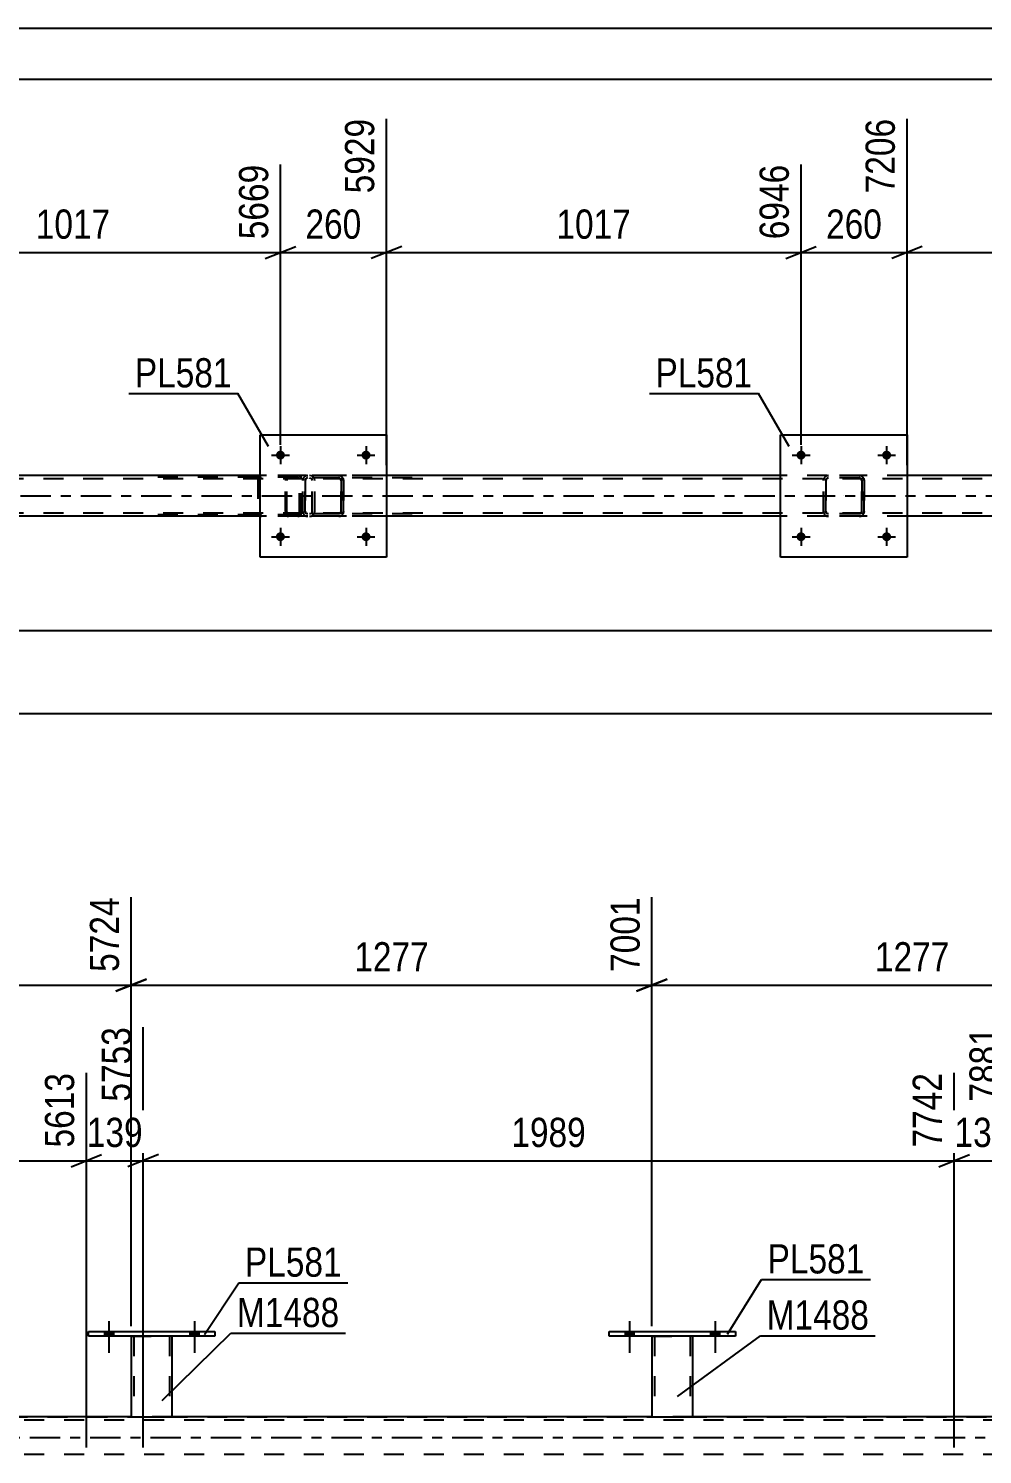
# Model space of a CAD drawing. Header units: millimetres. Extents: x 0 to 841, y 0 to 594.
# Drawn here: x 293.8 to 387.4, y 454.2 to 594 of the extents above; entities that cross this region are included whole.
import ezdxf

# ---------------------------------------------------------------- set-up
doc = ezdxf.new("R2010")
doc.units = ezdxf.units.MM
doc.linetypes.add('DXK_LINE_DOT2', pattern=[3.9198, 1.9599, -1.9599])
doc.linetypes.add('DXK_LINE_DOT3', pattern=[5.9187, 2.979, -0.9799, 0.9799, -0.9799])
doc.styles.add('Arial Narrow', font='ARIALN.TTF', dxfattribs={"height": 0.2})

# ---------------------------------------------------------------- blocks, each defined once
blk = doc.blocks.new('Unknown-814521909-1135')
at = {"color": 5, "linetype": 'Continuous'}
for p, q in [((841, 594), (0, 594)), ((836, 589), (5, 589))]:
    blk.add_line(p, q, dxfattribs=at)
blk = doc.blocks.new('Part-814521909-5062 - 4986')
at = {"color": 7, "linetype": 'DXK_LINE_DOT2'}
for p, q in [((371.75, 549.69), (371.78, 549.87)), ((371.78, 549.87), (371.75, 549.69)), ((371.75, 546.65), (371.75, 549.69)), ((371.75, 549.69), (371.75, 549.69)), ((371.75, 546.65), (371.75, 549.69)), ((371.99, 549.69), (372.01, 549.78)), ((372.01, 549.78), (371.99, 549.69)), ((371.99, 546.65), (371.99, 549.69)), ((371.99, 549.69), (371.99, 549.69)), ((371.99, 549.69), (371.99, 546.65)), ((372.01, 549.78), (372.06, 549.86)), ((372.06, 549.86), (372.01, 549.78)), ((372.04, 550.13), (372.23, 550.17)), ((372.23, 550.17), (372.04, 550.13)), ((372.06, 549.86), (372.14, 549.91)), ((372.23, 549.93), (372.14, 549.91)), ((375.27, 550.17), (372.23, 550.17)), ((375.27, 549.93), (372.23, 549.93)), ((375.27, 550.17), (375.45, 550.13)), ((375.45, 550.13), (375.27, 550.17)), ((375.36, 549.91), (375.27, 549.93)), ((375.44, 549.86), (375.36, 549.91)), ((375.44, 549.86), (375.49, 549.78)), ((375.49, 549.78), (375.44, 549.86)), ((375.49, 549.78), (375.51, 549.69)), ((375.51, 549.69), (375.49, 549.78)), ((375.51, 546.65), (375.51, 549.69)), ((375.51, 549.69), (375.51, 549.69)), ((375.51, 549.69), (375.51, 546.65)), ((375.71, 549.87), (375.75, 549.69)), ((375.75, 549.69), (375.71, 549.87)), ((375.75, 546.65), (375.75, 549.69)), ((375.75, 549.69), (375.75, 549.69)), ((375.75, 549.69), (375.75, 546.65)), ((371.75, 546.65), (371.75, 546.65)), ((371.78, 546.46), (371.75, 546.65)), ((371.75, 546.65), (371.78, 546.46)), ((371.99, 546.65), (371.99, 546.65)), ((372.01, 546.55), (371.99, 546.65)), ((371.99, 546.65), (372.01, 546.55)), ((372.06, 546.48), (372.01, 546.55)), ((372.01, 546.55), (372.06, 546.48)), ((372.23, 546.17), (372.04, 546.2)), ((372.04, 546.2), (372.23, 546.17)), ((372.14, 546.42), (372.06, 546.48)), ((372.23, 546.41), (372.14, 546.42)), ((375.27, 546.41), (372.23, 546.41)), ((375.27, 546.17), (372.23, 546.17)), ((375.36, 546.42), (375.27, 546.41)), ((375.45, 546.2), (375.27, 546.17)), ((375.27, 546.17), (375.45, 546.2)), ((375.44, 546.48), (375.36, 546.42)), ((375.49, 546.55), (375.44, 546.48)), ((375.44, 546.48), (375.49, 546.55)), ((375.51, 546.65), (375.49, 546.55)), ((375.49, 546.55), (375.51, 546.65)), ((375.51, 546.65), (375.51, 546.65)), ((375.75, 546.65), (375.71, 546.46)), ((375.71, 546.46), (375.75, 546.65)), ((375.75, 546.65), (375.75, 546.65))]:
    blk.add_line(p, q, dxfattribs=at)
at = {"color": 7, "linetype": 'DXK_LINE_DOT3'}
blk.add_line((373.75, 548.17), (373.75, 548.17), dxfattribs=at)
at = {"color": 7, "linetype": 'DXK_LINE_DOT2'}
for centre, start, end in [((372.23, 549.69), 112.5, 157.5), ((372.23, 549.69), 112.5, 157.5), ((375.27, 549.69), 22.5, 67.5), ((375.27, 549.69), 22.5, 67.5), ((372.23, 546.65), 202.5, 247.5), ((372.23, 546.65), 202.5, 247.5), ((375.27, 546.65), 292.5, 337.5), ((375.27, 546.65), 292.5, 337.5)]:
    blk.add_arc(centre, 0.48, start, end, dxfattribs=at)
blk = doc.blocks.new('Bolt-814521909-5144 - 4986')
at = {"linetype": 'Continuous'}
for points in [[(369.99, 552.17, -1), (369.11, 552.17, -1)], [(378.39, 552.17, -1), (377.51, 552.17, -1)]]:
    blk.add_hatch(color=1, dxfattribs=at).paths.add_polyline_path(points)
at = {"color": 1, "linetype": 'Continuous'}
for p, q in [((369.55, 553.05), (369.55, 551.29)), ((377.95, 553.05), (377.95, 551.29)), ((368.67, 552.17), (370.43, 552.17)), ((377.07, 552.17), (378.83, 552.17))]:
    blk.add_line(p, q, dxfattribs=at)
blk = doc.blocks.new('Part-814521909-5015 - 4986')
at = {"color": 7, "linetype": 'DXK_LINE_DOT2'}
for p, q in [((755.79, 549.85), (91.73, 549.85)), ((328.87, 550.17), (316.47, 550.17)), ((379.95, 550.17), (367.55, 550.17)), ((755.79, 546.49), (91.73, 546.49)), ((328.87, 546.17), (316.47, 546.17)), ((379.95, 546.17), (367.55, 546.17))]:
    blk.add_line(p, q, dxfattribs=at)
at = {"color": 2, "linetype": 'Continuous'}
for p, q in [((316.47, 550.17), (277.79, 550.17)), ((367.55, 550.17), (328.87, 550.17)), ((418.63, 550.17), (379.95, 550.17)), ((316.47, 546.17), (277.79, 546.17)), ((367.55, 546.17), (328.87, 546.17)), ((418.63, 546.17), (379.95, 546.17))]:
    blk.add_line(p, q, dxfattribs=at)
at = {"color": 7, "linetype": 'DXK_LINE_DOT3'}
blk.add_line((91.73, 548.17), (755.79, 548.17), dxfattribs=at)
blk = doc.blocks.new('Part-814521909-5060 - 4986')
at = {"color": 7, "linetype": 'DXK_LINE_DOT2'}
for p, q in [((319, 549.87), (318.97, 549.69)), ((318.97, 546.65), (318.97, 549.69)), ((319.05, 550.03), (319, 549.87)), ((319.14, 550.13), (319.05, 550.03)), ((319.11, 549.69), (319.12, 549.78)), ((319.11, 546.65), (319.11, 549.69)), ((319.12, 549.78), (319.15, 549.86)), ((319.25, 550.17), (319.14, 550.13)), ((319.15, 549.86), (319.19, 549.91)), ((319.19, 549.91), (319.25, 549.93)), ((331.4, 550.17), (319.25, 550.17)), ((331.4, 549.93), (319.25, 549.93)), ((320.52, 549.93), (320.52, 550.17)), ((321.53, 550.13), (321.34, 550.17)), ((321.34, 549.93), (321.43, 549.91)), ((321.43, 549.91), (321.51, 549.86)), ((321.51, 549.86), (321.57, 549.78)), ((321.57, 549.78), (321.59, 549.69)), ((321.59, 546.65), (321.59, 549.69)), ((321.84, 549.69), (321.8, 549.87)), ((321.84, 546.65), (321.84, 549.69)), ((318.97, 546.65), (319, 546.46)), ((319, 546.46), (319.05, 546.31)), ((319.05, 546.31), (319.14, 546.2)), ((319.12, 546.55), (319.11, 546.65)), ((319.15, 546.48), (319.12, 546.55)), ((319.14, 546.2), (319.25, 546.17)), ((319.19, 546.42), (319.15, 546.48)), ((319.25, 546.41), (319.19, 546.42)), ((331.4, 546.41), (319.25, 546.41)), ((331.4, 546.17), (319.25, 546.17)), ((320.52, 546.17), (320.52, 546.41)), ((321.43, 546.42), (321.34, 546.41)), ((321.34, 546.17), (321.53, 546.2)), ((321.51, 546.48), (321.43, 546.42)), ((321.57, 546.55), (321.51, 546.48)), ((321.59, 546.65), (321.57, 546.55)), ((321.8, 546.46), (321.84, 546.65))]:
    blk.add_line(p, q, dxfattribs=at)
for centre, start, end in [((321.35, 549.67), 23.8494, 68.8059), ((321.35, 546.66), 291.1941, 336.1506)]:
    blk.add_arc(centre, 0.492, start, end, dxfattribs=at)
blk = doc.blocks.new('Part-814521909-5100 - 4986')
at = {"color": 7, "linetype": 'DXK_LINE_DOT2'}
for p, q in [((320.18, 550.17), (304.85, 550.17)), ((320.18, 550.01), (304.85, 550.01)), ((316.29, 549.97), (316.26, 549.85)), ((316.26, 549.85), (316.26, 546.49)), ((316.44, 549.85), (316.45, 549.91)), ((316.44, 549.85), (316.44, 546.49)), ((316.45, 549.91), (316.48, 549.96)), ((316.61, 550.17), (316.48, 550.14)), ((316.48, 549.96), (316.54, 549.99)), ((316.54, 549.99), (316.61, 550.01)), ((320.31, 550.14), (320.18, 550.17)), ((320.18, 550.01), (320.25, 549.99)), ((320.25, 549.99), (320.3, 549.96)), ((320.3, 549.96), (320.34, 549.91)), ((320.34, 549.91), (320.35, 549.85)), ((320.35, 546.49), (320.35, 549.85)), ((320.52, 549.85), (320.5, 549.97)), ((320.52, 546.49), (320.52, 549.85)), ((320.18, 546.33), (304.85, 546.33)), ((320.18, 546.17), (304.85, 546.17)), ((316.26, 546.49), (316.29, 546.36)), ((316.45, 546.43), (316.44, 546.49)), ((316.48, 546.37), (316.45, 546.43)), ((316.54, 546.34), (316.48, 546.37)), ((316.48, 546.19), (316.61, 546.17)), ((316.61, 546.33), (316.54, 546.34)), ((320.25, 546.34), (320.18, 546.33)), ((320.18, 546.17), (320.31, 546.19)), ((320.3, 546.37), (320.25, 546.34)), ((320.34, 546.43), (320.3, 546.37)), ((320.35, 546.49), (320.34, 546.43)), ((320.5, 546.36), (320.52, 546.49))]:
    blk.add_line(p, q, dxfattribs=at)
for centre, start, end in [((316.59, 549.83), 110.7583, 155.6801), ((320.19, 549.83), 24.3199, 69.2417), ((316.59, 546.5), 204.3199, 249.2417), ((320.19, 546.5), 290.7583, 335.6801)]:
    blk.add_arc(centre, 0.331, start, end, dxfattribs=at)
blk = doc.blocks.new('Part-814521909-5143 - 4986')
at = {"color": 2, "linetype": 'Continuous'}
for p, q in [((316.47, 542.17), (316.47, 554.17)), ((316.47, 554.17), (328.87, 554.17)), ((328.87, 554.17), (328.87, 542.17)), ((328.87, 542.17), (316.47, 542.17))]:
    blk.add_line(p, q, dxfattribs=at)
blk = doc.blocks.new('Bolt-814521909-5145 - 4986')
at = {"linetype": 'Continuous'}
for points in [[(369.99, 544.17, -1), (369.11, 544.17, -1)], [(378.39, 544.17, -1), (377.51, 544.17, -1)]]:
    blk.add_hatch(color=1, dxfattribs=at).paths.add_polyline_path(points)
at = {"color": 1, "linetype": 'Continuous'}
for p, q in [((368.67, 544.17), (370.43, 544.17)), ((369.55, 545.05), (369.55, 543.29)), ((377.07, 544.17), (378.83, 544.17)), ((377.95, 545.05), (377.95, 543.29))]:
    blk.add_line(p, q, dxfattribs=at)
blk = doc.blocks.new('Part-814521909-5189 - 4986')
at = {"color": 2, "linetype": 'Continuous'}
for p, q in [((367.55, 542.17), (367.55, 554.17)), ((367.55, 554.17), (379.95, 554.17)), ((379.95, 554.17), (379.95, 542.17)), ((379.95, 542.17), (367.55, 542.17))]:
    blk.add_line(p, q, dxfattribs=at)
blk = doc.blocks.new('Part-814521909-5190 - 4986')
at = {"color": 7, "linetype": 'DXK_LINE_DOT2'}
for p, q in [((320.67, 549.69), (320.7, 549.87)), ((320.7, 549.87), (320.67, 549.69)), ((320.67, 546.65), (320.67, 549.69)), ((320.67, 549.69), (320.67, 549.69)), ((320.67, 546.65), (320.67, 549.69)), ((320.91, 549.69), (320.93, 549.78)), ((320.93, 549.78), (320.91, 549.69)), ((320.91, 546.65), (320.91, 549.69)), ((320.91, 549.69), (320.91, 549.69)), ((320.91, 549.69), (320.91, 546.65)), ((320.93, 549.78), (320.98, 549.86)), ((320.98, 549.86), (320.93, 549.78)), ((320.96, 550.13), (321.15, 550.17)), ((321.15, 550.17), (320.96, 550.13)), ((320.98, 549.86), (321.06, 549.91)), ((321.15, 549.93), (321.06, 549.91)), ((324.19, 550.17), (321.15, 550.17)), ((324.19, 549.93), (321.15, 549.93)), ((324.19, 550.17), (324.37, 550.13)), ((324.37, 550.13), (324.19, 550.17)), ((324.28, 549.91), (324.19, 549.93)), ((324.36, 549.86), (324.28, 549.91)), ((324.36, 549.86), (324.41, 549.78)), ((324.41, 549.78), (324.36, 549.86)), ((324.41, 549.78), (324.43, 549.69)), ((324.43, 549.69), (324.41, 549.78)), ((324.43, 546.65), (324.43, 549.69)), ((324.43, 549.69), (324.43, 549.69)), ((324.43, 549.69), (324.43, 546.65)), ((324.63, 549.87), (324.67, 549.69)), ((324.67, 549.69), (324.63, 549.87)), ((324.67, 546.65), (324.67, 549.69)), ((324.67, 549.69), (324.67, 549.69)), ((324.67, 549.69), (324.67, 546.65)), ((320.67, 546.65), (320.67, 546.65)), ((320.7, 546.46), (320.67, 546.65)), ((320.67, 546.65), (320.7, 546.46)), ((320.91, 546.65), (320.91, 546.65)), ((320.93, 546.55), (320.91, 546.65)), ((320.91, 546.65), (320.93, 546.55)), ((320.98, 546.48), (320.93, 546.55)), ((320.93, 546.55), (320.98, 546.48)), ((321.15, 546.17), (320.96, 546.2)), ((320.96, 546.2), (321.15, 546.17)), ((321.06, 546.42), (320.98, 546.48)), ((321.15, 546.41), (321.06, 546.42)), ((324.19, 546.41), (321.15, 546.41)), ((324.19, 546.17), (321.15, 546.17)), ((324.28, 546.42), (324.19, 546.41)), ((324.37, 546.2), (324.19, 546.17)), ((324.19, 546.17), (324.37, 546.2)), ((324.36, 546.48), (324.28, 546.42)), ((324.41, 546.55), (324.36, 546.48)), ((324.36, 546.48), (324.41, 546.55)), ((324.43, 546.65), (324.41, 546.55)), ((324.41, 546.55), (324.43, 546.65)), ((324.43, 546.65), (324.43, 546.65)), ((324.67, 546.65), (324.63, 546.46)), ((324.63, 546.46), (324.67, 546.65)), ((324.67, 546.65), (324.67, 546.65))]:
    blk.add_line(p, q, dxfattribs=at)
at = {"color": 7, "linetype": 'DXK_LINE_DOT3'}
blk.add_line((322.67, 548.17), (322.67, 548.17), dxfattribs=at)
at = {"color": 7, "linetype": 'DXK_LINE_DOT2'}
for centre, start, end in [((321.15, 549.69), 112.5, 157.5), ((321.15, 549.69), 112.5, 157.5), ((324.19, 549.69), 22.5, 67.5), ((324.19, 549.69), 22.5, 67.5), ((321.15, 546.65), 202.5, 247.5), ((321.15, 546.65), 202.5, 247.5), ((324.19, 546.65), 292.5, 337.5), ((324.19, 546.65), 292.5, 337.5)]:
    blk.add_arc(centre, 0.48, start, end, dxfattribs=at)
blk = doc.blocks.new('Bolt-814521909-5214 - 4986')
at = {"linetype": 'Continuous'}
for points in [[(318.91, 552.17, -1), (318.03, 552.17, -1)], [(327.31, 552.17, -1), (326.43, 552.17, -1)]]:
    blk.add_hatch(color=1, dxfattribs=at).paths.add_polyline_path(points)
at = {"color": 1, "linetype": 'Continuous'}
for p, q in [((318.47, 553.05), (318.47, 551.29)), ((326.87, 553.05), (326.87, 551.29)), ((317.59, 552.17), (319.35, 552.17)), ((325.99, 552.17), (327.75, 552.17))]:
    blk.add_line(p, q, dxfattribs=at)
blk = doc.blocks.new('Bolt-814521909-5215 - 4986')
at = {"linetype": 'Continuous'}
for points in [[(318.91, 544.17, -1), (318.03, 544.17, -1)], [(327.31, 544.17, -1), (326.43, 544.17, -1)]]:
    blk.add_hatch(color=1, dxfattribs=at).paths.add_polyline_path(points)
at = {"color": 1, "linetype": 'Continuous'}
for p, q in [((317.59, 544.17), (319.35, 544.17)), ((318.47, 545.05), (318.47, 543.29)), ((325.99, 544.17), (327.75, 544.17)), ((326.87, 545.05), (326.87, 543.29))]:
    blk.add_line(p, q, dxfattribs=at)
blk = doc.blocks.new('Part-814521909-3384 - 3269')
at = {"color": 2, "linetype": 'Continuous'}
for p, q in [((303.84, 465.77), (303.84, 457.86)), ((307.84, 457.86), (307.84, 465.77)), ((303.84, 457.86), (307.84, 457.86))]:
    blk.add_line(p, q, dxfattribs=at)
at = {"color": 7, "linetype": 'DXK_LINE_DOT2'}
for p, q in [((303.84, 465.77), (307.84, 465.77)), ((303.84, 465.77), (303.84, 465.77)), ((303.84, 465.77), (303.84, 465.77)), ((304.08, 465.77), (304.08, 457.86)), ((307.6, 465.77), (307.6, 457.86)), ((307.84, 465.77), (307.84, 465.77)), ((307.84, 465.77), (307.84, 465.77)), ((307.54, 457.86), (307.58, 457.86)), ((307.54, 457.86), (307.58, 457.86)), ((307.58, 457.86), (307.6, 457.86)), ((307.58, 457.86), (307.6, 457.86))]:
    blk.add_line(p, q, dxfattribs=at)
blk = doc.blocks.new('Bolt-814521909-3280 - 3269')
at = {"linetype": 'Continuous'}
for points in [[(301.2, 465.77), (302.08, 465.77), (302.08, 466.25), (301.2, 466.25)], [(309.6, 465.77), (310.48, 465.77), (310.48, 466.25), (309.6, 466.25)]]:
    blk.add_hatch(color=1, dxfattribs=at).paths.add_polyline_path(points)
at = {"color": 1, "linetype": 'Continuous'}
for p, q in [((301.64, 467.25), (301.64, 464.13)), ((310.04, 467.25), (310.04, 464.13)), ((301.2, 466.25), (301.2, 465.77)), ((302.08, 466.25), (302.08, 465.77)), ((309.6, 466.25), (309.6, 465.77)), ((310.48, 466.25), (310.48, 465.77))]:
    blk.add_line(p, q, dxfattribs=at)
blk = doc.blocks.new('Bolt-814521909-3281 - 3269')
at = {"linetype": 'Continuous'}
for points in [[(301.2, 465.77), (302.08, 465.77), (302.08, 466.25), (301.2, 466.25)], [(309.6, 465.77), (310.48, 465.77), (310.48, 466.25), (309.6, 466.25)]]:
    blk.add_hatch(color=1, dxfattribs=at).paths.add_polyline_path(points)
at = {"color": 1, "linetype": 'Continuous'}
for p, q in [((301.64, 467.25), (301.64, 464.13)), ((310.04, 467.25), (310.04, 464.13)), ((301.2, 466.25), (301.2, 465.77)), ((302.08, 466.25), (302.08, 465.77)), ((309.6, 466.25), (309.6, 465.77)), ((310.48, 466.25), (310.48, 465.77))]:
    blk.add_line(p, q, dxfattribs=at)
blk = doc.blocks.new('Bolt-814521909-3298 - 3269')
at = {"linetype": 'Continuous'}
for points in [[(352.28, 465.77), (353.16, 465.77), (353.16, 466.25), (352.28, 466.25)], [(360.68, 465.77), (361.56, 465.77), (361.56, 466.25), (360.68, 466.25)]]:
    blk.add_hatch(color=1, dxfattribs=at).paths.add_polyline_path(points)
at = {"color": 1, "linetype": 'Continuous'}
for p, q in [((352.72, 467.25), (352.72, 464.13)), ((361.12, 467.25), (361.12, 464.13)), ((352.28, 466.25), (352.28, 465.77)), ((353.16, 466.25), (353.16, 465.77)), ((360.68, 466.25), (360.68, 465.77)), ((361.56, 466.25), (361.56, 465.77))]:
    blk.add_line(p, q, dxfattribs=at)
blk = doc.blocks.new('Bolt-814521909-3299 - 3269')
at = {"linetype": 'Continuous'}
for points in [[(352.28, 465.77), (353.16, 465.77), (353.16, 466.25), (352.28, 466.25)], [(360.68, 465.77), (361.56, 465.77), (361.56, 466.25), (360.68, 466.25)]]:
    blk.add_hatch(color=1, dxfattribs=at).paths.add_polyline_path(points)
at = {"color": 1, "linetype": 'Continuous'}
for p, q in [((352.72, 467.25), (352.72, 464.13)), ((361.12, 467.25), (361.12, 464.13)), ((352.28, 466.25), (352.28, 465.77)), ((353.16, 466.25), (353.16, 465.77)), ((360.68, 466.25), (360.68, 465.77)), ((361.56, 466.25), (361.56, 465.77))]:
    blk.add_line(p, q, dxfattribs=at)
blk = doc.blocks.new('Part-814521909-3379 - 3269')
at = {"color": 2, "linetype": 'Continuous'}
for p, q in [((299.64, 466.25), (312.04, 466.25)), ((299.64, 465.77), (299.64, 466.25)), ((312.04, 465.77), (299.64, 465.77)), ((312.04, 466.25), (312.04, 465.77))]:
    blk.add_line(p, q, dxfattribs=at)
blk = doc.blocks.new('Part-814521909-3469 - 3269')
at = {"color": 2, "linetype": 'Continuous'}
for p, q in [((350.72, 466.25), (363.12, 466.25)), ((350.72, 465.77), (350.72, 466.25)), ((363.12, 465.77), (350.72, 465.77)), ((363.12, 466.25), (363.12, 465.77))]:
    blk.add_line(p, q, dxfattribs=at)
blk = doc.blocks.new('Part-814521909-3474 - 3269')
at = {"color": 2, "linetype": 'Continuous'}
for p, q in [((354.92, 465.77), (354.92, 457.86)), ((358.92, 457.86), (358.92, 465.77)), ((354.92, 457.86), (358.92, 457.86))]:
    blk.add_line(p, q, dxfattribs=at)
at = {"color": 7, "linetype": 'DXK_LINE_DOT2'}
for p, q in [((354.92, 465.77), (358.92, 465.77)), ((354.92, 465.77), (354.92, 465.77)), ((354.92, 465.77), (354.92, 465.77)), ((355.16, 465.77), (355.16, 457.86)), ((358.68, 465.77), (358.68, 457.86)), ((358.92, 465.77), (358.92, 465.77)), ((358.92, 465.77), (358.92, 465.77)), ((358.62, 457.86), (358.66, 457.86)), ((358.62, 457.86), (358.66, 457.86)), ((358.66, 457.86), (358.68, 457.86)), ((358.66, 457.86), (358.68, 457.86))]:
    blk.add_line(p, q, dxfattribs=at)
blk = doc.blocks.new('Part-814521909-3675 - 3269')
at = {"color": 7, "linetype": 'DXK_LINE_DOT2'}
for p, q in [((781.36, 457.54), (74.89, 457.54)), ((150.59, 457.86), (781.36, 457.86)), ((307.84, 457.86), (303.84, 457.86)), ((358.92, 457.86), (354.92, 457.86)), ((781.36, 454.18), (74.89, 454.18))]:
    blk.add_line(p, q, dxfattribs=at)
at = {"color": 2, "linetype": 'Continuous'}
for p, q in [((303.84, 457.86), (256.76, 457.86)), ((354.92, 457.86), (307.84, 457.86)), ((406, 457.86), (358.92, 457.86))]:
    blk.add_line(p, q, dxfattribs=at)
at = {"color": 7, "linetype": 'DXK_LINE_DOT3'}
blk.add_line((74.89, 455.86), (781.36, 455.86), dxfattribs=at)
blk = doc.blocks.new('StraightDimension-814521909-5855 - 4986')
at = {"color": 7, "linetype": 'Continuous'}
blk.add_line((91.09, 526.82), (798.35, 526.82), dxfattribs=at)
blk = doc.blocks.new('StraightDimension-814521909-5287 - 4986')
at = {"color": 7, "linetype": 'Continuous'}
blk.add_line((91.73, 534.97), (797.71, 534.97), dxfattribs=at)
blk = doc.blocks.new('StraightDimension-814521909-5447 - 4986')
at = {"color": 7, "linetype": 'Continuous'}
for p, q in [((277.79, 551.17), (277.79, 585.16)), ((318.47, 553.17), (318.47, 580.66)), ((279.29, 572.64), (276.29, 571.44)), ((277.79, 572.04), (318.47, 572.04)), ((316.97, 571.44), (319.97, 572.64))]:
    blk.add_line(p, q, dxfattribs=at)
at = {"color": 0}
blk.add_wipeout([(302.38, 572.79), (302.38, 576.99), (293.87, 576.99), (293.87, 572.79)], dxfattribs=at)
at = {"color": 3, "style": 'Arial Narrow'}
blk.add_text('1017', height=2.863, dxfattribs=at).set_placement((294.47, 573.39))
at = {"color": 0, "linetype": 'Continuous'}
blk.add_wipeout([(317.87, 581.26), (313.67, 581.26), (313.67, 572.74), (317.87, 572.74)], dxfattribs=at)
at = {"color": 3, "linetype": 'Continuous', "style": 'Arial Narrow'}
blk.add_text('5669', height=2.863, rotation=90.0002, dxfattribs=at).set_placement((317.27, 573.34))
blk = doc.blocks.new('StraightDimension-814521909-5467 - 4986')
at = {"color": 7, "linetype": 'Continuous'}
for p, q in [((328.87, 551.17), (328.87, 585.16)), ((318.47, 553.17), (318.47, 580.66)), ((316.97, 571.44), (319.97, 572.64)), ((318.47, 572.04), (328.87, 572.04)), ((330.37, 572.64), (327.37, 571.44))]:
    blk.add_line(p, q, dxfattribs=at)
at = {"color": 0}
blk.add_wipeout([(327.01, 572.79), (327.01, 576.99), (320.33, 576.99), (320.33, 572.79)], dxfattribs=at)
at = {"color": 3, "style": 'Arial Narrow'}
blk.add_text('260', height=2.863, dxfattribs=at).set_placement((320.93, 573.39))
at = {"color": 0, "linetype": 'Continuous'}
blk.add_wipeout([(328.27, 585.76), (324.07, 585.76), (324.07, 577.24), (328.27, 577.24)], dxfattribs=at)
at = {"color": 3, "linetype": 'Continuous', "style": 'Arial Narrow'}
blk.add_text('5929', height=2.863, rotation=90.0002, dxfattribs=at).set_placement((327.67, 577.84))
blk = doc.blocks.new('StraightDimension-814521909-5487 - 4986')
at = {"color": 7, "linetype": 'Continuous'}
for p, q in [((328.87, 551.17), (328.87, 585.16)), ((369.55, 553.17), (369.55, 580.66)), ((330.37, 572.64), (327.37, 571.44)), ((328.87, 572.04), (369.55, 572.04)), ((368.05, 571.44), (371.05, 572.64))]:
    blk.add_line(p, q, dxfattribs=at)
at = {"color": 0}
blk.add_wipeout([(353.46, 572.79), (353.46, 576.99), (344.95, 576.99), (344.95, 572.79)], dxfattribs=at)
at = {"color": 3, "style": 'Arial Narrow'}
blk.add_text('1017', height=2.863, dxfattribs=at).set_placement((345.55, 573.39))
at = {"color": 0, "linetype": 'Continuous'}
blk.add_wipeout([(368.95, 581.26), (364.75, 581.26), (364.75, 572.74), (368.95, 572.74)], dxfattribs=at)
at = {"color": 3, "linetype": 'Continuous', "style": 'Arial Narrow'}
blk.add_text('6946', height=2.863, rotation=90.0002, dxfattribs=at).set_placement((368.35, 573.34))
blk = doc.blocks.new('StraightDimension-814521909-5507 - 4986')
at = {"color": 7, "linetype": 'Continuous'}
for p, q in [((379.95, 551.17), (379.95, 585.16)), ((369.55, 553.17), (369.55, 580.66)), ((368.05, 571.44), (371.05, 572.64)), ((369.55, 572.04), (379.95, 572.04)), ((381.45, 572.64), (378.45, 571.44))]:
    blk.add_line(p, q, dxfattribs=at)
at = {"color": 0}
blk.add_wipeout([(378.09, 572.79), (378.09, 576.99), (371.41, 576.99), (371.41, 572.79)], dxfattribs=at)
at = {"color": 3, "style": 'Arial Narrow'}
blk.add_text('260', height=2.863, dxfattribs=at).set_placement((372.01, 573.39))
at = {"color": 0, "linetype": 'Continuous'}
blk.add_wipeout([(379.35, 585.76), (375.15, 585.76), (375.15, 577.24), (379.35, 577.24)], dxfattribs=at)
at = {"color": 3, "linetype": 'Continuous', "style": 'Arial Narrow'}
blk.add_text('7206', height=2.863, rotation=90.0002, dxfattribs=at).set_placement((378.75, 577.84))
blk = doc.blocks.new('StraightDimension-814521909-5527 - 4986')
at = {"color": 7, "linetype": 'Continuous'}
for p, q in [((379.95, 551.17), (379.95, 585.16)), ((420.63, 553.17), (420.63, 580.66)), ((381.45, 572.64), (378.45, 571.44)), ((379.95, 572.04), (420.63, 572.04)), ((419.13, 571.44), (422.13, 572.64))]:
    blk.add_line(p, q, dxfattribs=at)
at = {"color": 0}
blk.add_wipeout([(404.55, 572.79), (404.55, 576.99), (396.03, 576.99), (396.03, 572.79)], dxfattribs=at)
at = {"color": 3, "style": 'Arial Narrow'}
blk.add_text('1017', height=2.863, dxfattribs=at).set_placement((396.63, 573.39))
at = {"color": 0, "linetype": 'Continuous'}
blk.add_wipeout([(420.03, 581.26), (415.83, 581.26), (415.83, 572.74), (420.03, 572.74)], dxfattribs=at)
at = {"color": 3, "linetype": 'Continuous', "style": 'Arial Narrow'}
blk.add_text('8223', height=2.863, rotation=90.0002, dxfattribs=at).set_placement((419.43, 573.34))
blk = doc.blocks.new('StraightDimension-814521909-4773 - 3269')
at = {"color": 7, "linetype": 'Continuous'}
for p, q in [((305.01, 454.86), (305.01, 496.09)), ((384.57, 454.86), (384.57, 491.59)), ((306.51, 483.58), (303.51, 482.38)), ((305.01, 482.98), (384.57, 482.98)), ((383.07, 482.38), (386.07, 483.58))]:
    blk.add_line(p, q, dxfattribs=at)
at = {"color": 0}
blk.add_wipeout([(349.04, 483.73), (349.04, 487.93), (340.53, 487.93), (340.53, 483.73)], dxfattribs=at)
at = {"color": 3, "style": 'Arial Narrow'}
blk.add_text('1989', height=2.863, dxfattribs=at).set_placement((341.13, 484.33))
at = {"color": 0, "linetype": 'Continuous'}
blk.add_wipeout([(383.97, 492.19), (379.77, 492.19), (379.77, 483.68), (383.97, 483.68)], dxfattribs=at)
at = {"color": 3, "linetype": 'Continuous', "style": 'Arial Narrow'}
blk.add_text('7742', height=2.863, rotation=90.0002, dxfattribs=at).set_placement((383.37, 484.28))
blk = doc.blocks.new('StraightDimension-814521909-4045 - 3269')
at = {"color": 7, "linetype": 'Continuous'}
for p, q in [((303.84, 466.77), (303.84, 508.81)), ((354.92, 466.77), (354.92, 508.81)), ((305.34, 500.8), (302.34, 499.6)), ((353.42, 499.6), (356.42, 500.8)), ((303.84, 500.2), (354.92, 500.2))]:
    blk.add_line(p, q, dxfattribs=at)
at = {"color": 0}
blk.add_wipeout([(333.63, 500.95), (333.63, 505.15), (325.12, 505.15), (325.12, 500.95)], dxfattribs=at)
at = {"color": 3, "style": 'Arial Narrow'}
blk.add_text('1277', height=2.863, dxfattribs=at).set_placement((325.72, 501.55))
at = {"color": 0, "linetype": 'Continuous'}
blk.add_wipeout([(354.32, 509.41), (350.12, 509.41), (350.12, 500.9), (354.32, 500.9)], dxfattribs=at)
at = {"color": 3, "linetype": 'Continuous', "style": 'Arial Narrow'}
blk.add_text('7001', height=2.863, rotation=90.0002, dxfattribs=at).set_placement((353.72, 501.5))
blk = doc.blocks.new('StraightDimension-814521909-4792 - 3269')
at = {"color": 7, "linetype": 'Continuous'}
for p, q in [((305.01, 454.86), (305.01, 496.09)), ((299.43, 454.86), (299.43, 491.59)), ((297.93, 482.38), (300.93, 483.58)), ((299.43, 482.98), (305.01, 482.98)), ((306.51, 483.58), (303.51, 482.38))]:
    blk.add_line(p, q, dxfattribs=at)
at = {"color": 0}
blk.add_wipeout([(305.56, 483.73), (305.56, 487.93), (298.88, 487.93), (298.88, 483.73)], dxfattribs=at)
at = {"color": 3, "style": 'Arial Narrow'}
blk.add_text('139', height=2.863, dxfattribs=at).set_placement((299.48, 484.33))
at = {"color": 0, "linetype": 'Continuous'}
blk.add_wipeout([(304.41, 496.69), (300.21, 496.69), (300.21, 488.18), (304.41, 488.18)], dxfattribs=at)
at = {"color": 3, "linetype": 'Continuous', "style": 'Arial Narrow'}
blk.add_text('5753', height=2.863, rotation=90.0002, dxfattribs=at).set_placement((303.81, 488.78))
blk = doc.blocks.new('StraightDimension-814521909-4035 - 3269')
at = {"color": 7, "linetype": 'Continuous'}
for p, q in [((252.76, 466.77), (252.76, 508.81)), ((303.84, 466.77), (303.84, 508.81)), ((254.26, 500.8), (251.26, 499.6)), ((302.34, 499.6), (305.34, 500.8)), ((252.76, 500.2), (303.84, 500.2))]:
    blk.add_line(p, q, dxfattribs=at)
at = {"color": 0}
blk.add_wipeout([(282.55, 500.95), (282.55, 505.15), (274.04, 505.15), (274.04, 500.95)], dxfattribs=at)
at = {"color": 3, "style": 'Arial Narrow'}
blk.add_text('1277', height=2.863, dxfattribs=at).set_placement((274.64, 501.55))
at = {"color": 0, "linetype": 'Continuous'}
blk.add_wipeout([(303.24, 509.41), (299.04, 509.41), (299.04, 500.9), (303.24, 500.9)], dxfattribs=at)
at = {"color": 3, "linetype": 'Continuous', "style": 'Arial Narrow'}
blk.add_text('5724', height=2.863, rotation=90.0002, dxfattribs=at).set_placement((302.64, 501.5))
blk = doc.blocks.new('StraightDimension-814521909-4055 - 3269')
at = {"color": 7, "linetype": 'Continuous'}
for p, q in [((354.92, 466.77), (354.92, 508.81)), ((406, 466.77), (406, 508.81)), ((356.42, 500.8), (353.42, 499.6)), ((404.5, 499.6), (407.5, 500.8)), ((354.92, 500.2), (406, 500.2))]:
    blk.add_line(p, q, dxfattribs=at)
at = {"color": 0}
blk.add_wipeout([(384.71, 500.95), (384.71, 505.15), (376.2, 505.15), (376.2, 500.95)], dxfattribs=at)
at = {"color": 3, "style": 'Arial Narrow'}
blk.add_text('1277', height=2.863, dxfattribs=at).set_placement((376.8, 501.55))
at = {"color": 0, "linetype": 'Continuous'}
blk.add_wipeout([(405.4, 509.41), (401.2, 509.41), (401.2, 500.9), (405.4, 500.9)], dxfattribs=at)
at = {"color": 3, "linetype": 'Continuous', "style": 'Arial Narrow'}
blk.add_text('8278', height=2.863, rotation=90.0002, dxfattribs=at).set_placement((404.8, 501.5))
blk = doc.blocks.new('StraightDimension-814521909-4754 - 3269')
at = {"color": 7, "linetype": 'Continuous'}
for p, q in [((390.14, 454.86), (390.14, 496.09)), ((384.57, 454.86), (384.57, 491.59)), ((383.07, 482.38), (386.07, 483.58)), ((384.57, 482.98), (390.14, 482.98)), ((391.64, 483.58), (388.64, 482.38))]:
    blk.add_line(p, q, dxfattribs=at)
at = {"color": 0}
blk.add_wipeout([(390.7, 483.73), (390.7, 487.93), (384.01, 487.93), (384.01, 483.73)], dxfattribs=at)
at = {"color": 3, "style": 'Arial Narrow'}
blk.add_text('139', height=2.863, dxfattribs=at).set_placement((384.61, 484.33))
at = {"color": 0, "linetype": 'Continuous'}
blk.add_wipeout([(389.54, 496.69), (385.34, 496.69), (385.34, 488.18), (389.54, 488.18)], dxfattribs=at)
at = {"color": 3, "linetype": 'Continuous', "style": 'Arial Narrow'}
blk.add_text('7881', height=2.863, rotation=90.0002, dxfattribs=at).set_placement((388.94, 488.78))
blk = doc.blocks.new('StraightDimension-814521909-4811 - 3269')
at = {"color": 7, "linetype": 'Continuous'}
for p, q in [((219.87, 454.86), (219.87, 496.09)), ((299.43, 454.86), (299.43, 491.59)), ((221.37, 483.58), (218.37, 482.38)), ((219.87, 482.98), (299.43, 482.98)), ((297.93, 482.38), (300.93, 483.58))]:
    blk.add_line(p, q, dxfattribs=at)
at = {"color": 0}
blk.add_wipeout([(263.91, 483.73), (263.91, 487.93), (255.4, 487.93), (255.4, 483.73)], dxfattribs=at)
at = {"color": 3, "style": 'Arial Narrow'}
blk.add_text('1989', height=2.863, dxfattribs=at).set_placement((256, 484.33))
at = {"color": 0, "linetype": 'Continuous'}
blk.add_wipeout([(298.83, 492.19), (294.63, 492.19), (294.63, 483.68), (298.83, 483.68)], dxfattribs=at)
at = {"color": 3, "linetype": 'Continuous', "style": 'Arial Narrow'}
blk.add_text('5613', height=2.863, rotation=90.0002, dxfattribs=at).set_placement((298.23, 484.28))
blk = doc.blocks.new('Mark-814521909-5139 - 4986')
at = {"color": 0}
blk.add_wipeout([(313.7, 558.81), (313.7, 561.81), (304.19, 561.81), (304.19, 558.81)], dxfattribs=at)
blk.add_wipeout([(313.7, 558.81), (313.7, 561.81), (304.19, 561.81), (304.19, 558.81)], dxfattribs=at)
at = {"color": 30, "linetype": 'Continuous'}
for p in [(303.59, 558.21), (317.3, 553.02)]:
    blk.add_line(p, (314.3, 558.21), dxfattribs=at)
at = {"color": 3, "style": 'Arial Narrow'}
blk.add_text('PL581', height=2.863, dxfattribs=at).set_placement((304.19, 558.81))
blk = doc.blocks.new('Mark-814521909-5185 - 4986')
at = {"color": 0}
blk.add_wipeout([(364.78, 558.81), (364.78, 561.81), (355.27, 561.81), (355.27, 558.81)], dxfattribs=at)
blk.add_wipeout([(364.78, 558.81), (364.78, 561.81), (355.27, 561.81), (355.27, 558.81)], dxfattribs=at)
at = {"color": 30, "linetype": 'Continuous'}
for p in [(354.67, 558.21), (368.38, 553.02)]:
    blk.add_line(p, (365.38, 558.21), dxfattribs=at)
at = {"color": 3, "style": 'Arial Narrow'}
blk.add_text('PL581', height=2.863, dxfattribs=at).set_placement((355.27, 558.81))
blk = doc.blocks.new('Mark-814521909-3380 - 3269')
at = {"color": 0}
blk.add_wipeout([(324.26, 466.67), (324.26, 469.67), (314.21, 469.67), (314.21, 466.67)], dxfattribs=at)
blk.add_wipeout([(324.26, 466.67), (324.26, 469.67), (314.21, 469.67), (314.21, 466.67)], dxfattribs=at)
at = {"color": 30, "linetype": 'Continuous'}
for p, q in [((306.87, 459.46), (313.61, 466.07)), ((313.61, 466.07), (324.86, 466.07))]:
    blk.add_line(p, q, dxfattribs=at)
at = {"color": 3, "style": 'Arial Narrow'}
blk.add_text('M1488', height=2.863, dxfattribs=at).set_placement((314.21, 466.67))
blk = doc.blocks.new('Mark-814521909-3375 - 3269')
at = {"color": 0}
blk.add_wipeout([(324.5, 471.61), (324.5, 474.61), (314.99, 474.61), (314.99, 471.61)], dxfattribs=at)
blk.add_wipeout([(324.5, 471.61), (324.5, 474.61), (314.99, 474.61), (314.99, 471.61)], dxfattribs=at)
at = {"color": 30, "linetype": 'Continuous'}
for p, q in [((311.03, 465.95), (314.39, 471.01)), ((314.39, 471.01), (325.1, 471.01))]:
    blk.add_line(p, q, dxfattribs=at)
at = {"color": 3, "style": 'Arial Narrow'}
blk.add_text('PL581', height=2.863, dxfattribs=at).set_placement((314.99, 471.61))
blk = doc.blocks.new('Mark-814521909-3465 - 3269')
at = {"color": 0}
blk.add_wipeout([(375.78, 471.93), (375.78, 474.93), (366.27, 474.93), (366.27, 471.93)], dxfattribs=at)
blk.add_wipeout([(375.78, 471.93), (375.78, 474.93), (366.27, 474.93), (366.27, 471.93)], dxfattribs=at)
at = {"color": 30, "linetype": 'Continuous'}
for p, q in [((362.35, 465.97), (365.67, 471.33)), ((365.67, 471.33), (376.38, 471.33))]:
    blk.add_line(p, q, dxfattribs=at)
at = {"color": 3, "style": 'Arial Narrow'}
blk.add_text('PL581', height=2.863, dxfattribs=at).set_placement((366.27, 471.93))
blk = doc.blocks.new('Mark-814521909-3470 - 3269')
at = {"color": 0}
blk.add_wipeout([(376.23, 466.42), (376.23, 469.42), (366.18, 469.42), (366.18, 466.42)], dxfattribs=at)
blk.add_wipeout([(376.23, 466.42), (376.23, 469.42), (366.18, 469.42), (366.18, 466.42)], dxfattribs=at)
at = {"color": 30, "linetype": 'Continuous'}
for p, q in [((357.44, 459.86), (365.58, 465.82)), ((365.58, 465.82), (376.83, 465.82))]:
    blk.add_line(p, q, dxfattribs=at)
at = {"color": 3, "style": 'Arial Narrow'}
blk.add_text('M1488', height=2.863, dxfattribs=at).set_placement((366.18, 466.42))

msp = doc.modelspace()

# ---------------------------------------------------------------- block references
for name in ['Unknown-814521909-1135', 'Part-814521909-5143 - 4986', 'Part-814521909-5189 - 4986', 'Bolt-814521909-5214 - 4986', 'Bolt-814521909-5144 - 4986', 'Part-814521909-5015 - 4986', 'Part-814521909-5100 - 4986', 'Part-814521909-5060 - 4986', 'Part-814521909-5190 - 4986', 'Part-814521909-5062 - 4986', 'Bolt-814521909-5215 - 4986', 'Bolt-814521909-5145 - 4986', 'Bolt-814521909-3280 - 3269', 'Bolt-814521909-3281 - 3269', 'Bolt-814521909-3298 - 3269', 'Bolt-814521909-3299 - 3269', 'Part-814521909-3379 - 3269', 'Part-814521909-3384 - 3269', 'Part-814521909-3469 - 3269', 'Part-814521909-3474 - 3269', 'Part-814521909-3675 - 3269']:
    msp.add_blockref(name, (0, 0))

# ---------------------------------------------------------------- next in the draw order: block references
for name in ['StraightDimension-814521909-5447 - 4986', 'StraightDimension-814521909-5855 - 4986', 'StraightDimension-814521909-4773 - 3269']:
    msp.add_blockref(name, (0, 0))

# ---------------------------------------------------------------- next in the draw order: block references
for name in ['StraightDimension-814521909-5467 - 4986', 'StraightDimension-814521909-5287 - 4986', 'StraightDimension-814521909-4045 - 3269']:
    msp.add_blockref(name, (0, 0))

# ---------------------------------------------------------------- next in the draw order: block references
for name in ['StraightDimension-814521909-5487 - 4986', 'Mark-814521909-5139 - 4986', 'StraightDimension-814521909-4055 - 3269', 'StraightDimension-814521909-4792 - 3269']:
    msp.add_blockref(name, (0, 0))

# ---------------------------------------------------------------- next in the draw order: block references
for name in ['StraightDimension-814521909-5507 - 4986', 'StraightDimension-814521909-4035 - 3269', 'StraightDimension-814521909-4754 - 3269', 'Mark-814521909-3465 - 3269', 'Mark-814521909-3380 - 3269']:
    msp.add_blockref(name, (0, 0))

# ---------------------------------------------------------------- next in the draw order: block references
for name in ['StraightDimension-814521909-5527 - 4986', 'Mark-814521909-5185 - 4986', 'StraightDimension-814521909-4811 - 3269', 'Mark-814521909-3375 - 3269', 'Mark-814521909-3470 - 3269']:
    msp.add_blockref(name, (0, 0))

doc.saveas('drawing.dxf')
